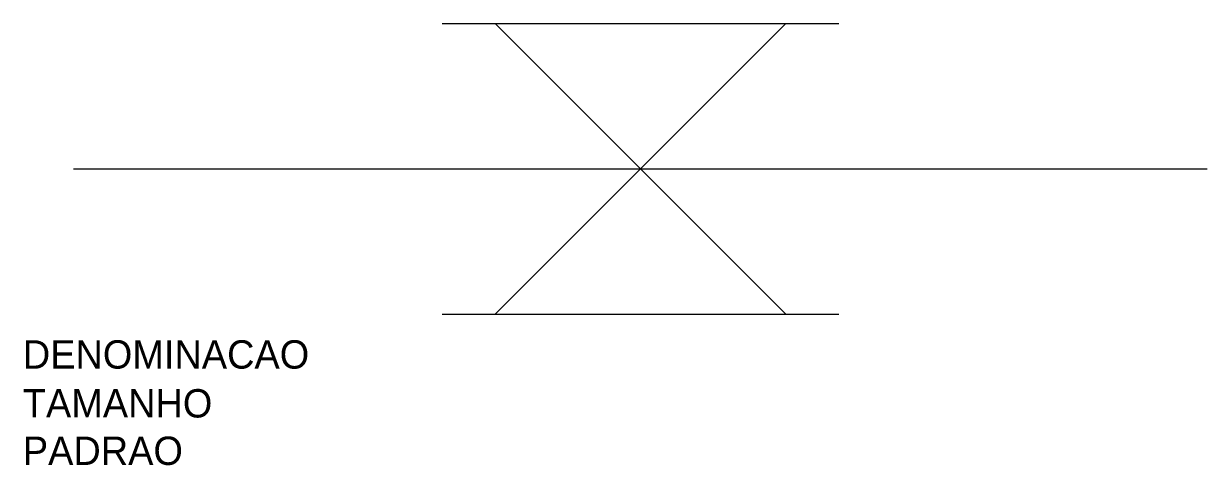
# Model space of a CAD drawing. Extents: x 113 to 322, y 154 to 231.
import ezdxf

# ---------------------------------------------------------------- set-up
doc = ezdxf.new("R2010")
doc.units = 0
doc.layers.add('TUPY', color=3, linetype='CONTINUOUS')

msp = doc.modelspace()

# ---------------------------------------------------------------- linework, layer by layer
at = {"layer": 'TUPY', "color": 0}
for p, q in [((187.3, 231.46), (257.3, 231.46)), ((247.93, 180.21), (196.68, 231.46)), ((247.93, 231.46), (196.68, 180.21)), ((122.3, 205.83), (322.3, 205.83)), ((187.3, 180.21), (257.3, 180.21))]:
    msp.add_line(p, q, dxfattribs=at)

# ---------------------------------------------------------------- texts
at = {"layer": 'TUPY', "color": 0, "flags": 1}
for tag, p, s in [('DENOMINACAO', (113.35, 170.62), 'PONTO FIXO'), ('TAMANHO', (113.35, 162), ''), ('PADRAO', (113.35, 153.63), '')]:
    msp.add_attdef(tag, p, s, height=5, dxfattribs=at)

doc.saveas('drawing.dxf')
